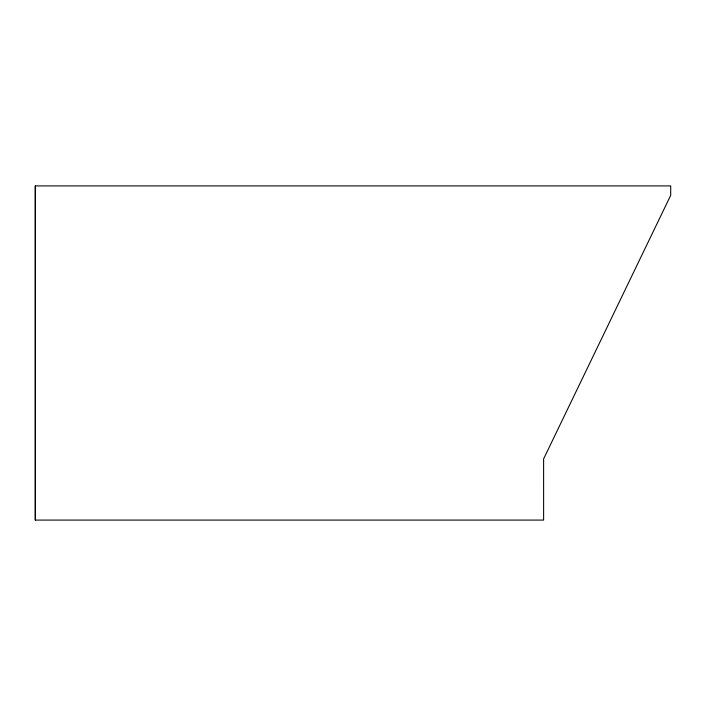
<?xml version="1.0" encoding="UTF-8"?>
<svg xmlns="http://www.w3.org/2000/svg" width="706" height="706" viewBox="0 0 706 706"><rect width="100%" height="100%" fill="white"/><g stroke="black" fill="none" stroke-linecap="round" stroke-linejoin="round"><path stroke-width="1.06" d="M35.3 520.084L35.3 185.916L670.7 185.916L670.7 195.324L543.611 458.909L543.62 520.084L35.3 520.084L35.3 185.916"/></g></svg>
